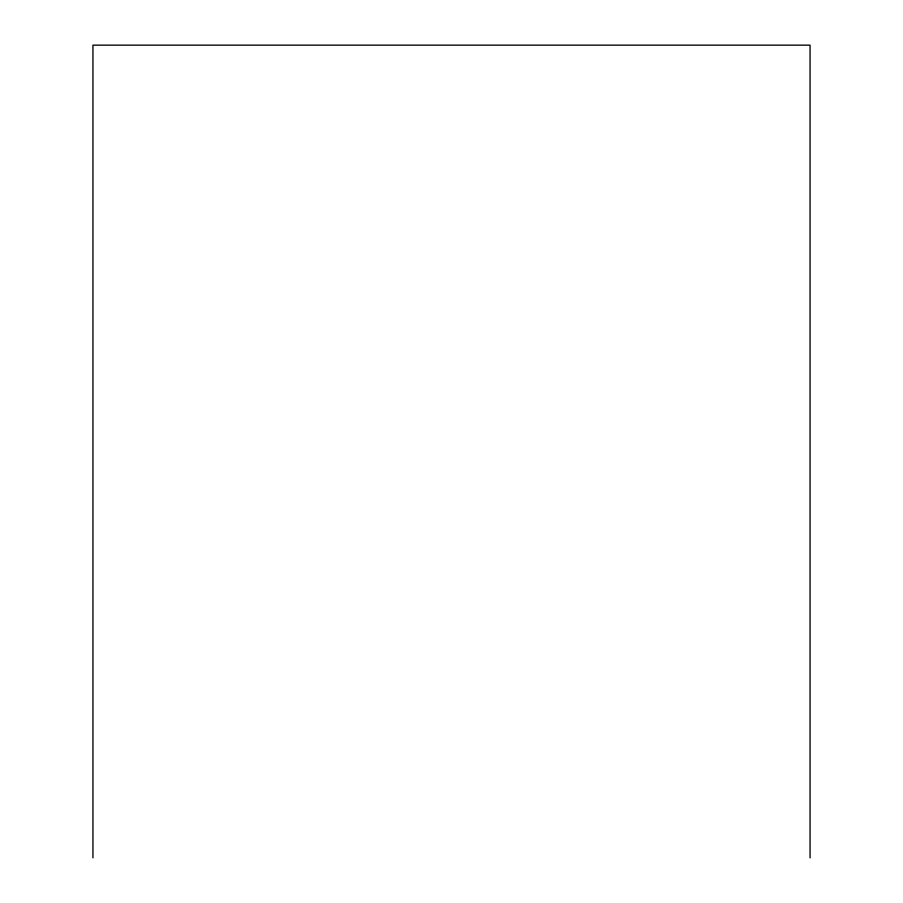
<?xml version="1.0" encoding="UTF-8"?>
<svg xmlns="http://www.w3.org/2000/svg" width="903" height="903" viewBox="0 0 903 903"><rect width="100%" height="100%" fill="white"/><g stroke="black" fill="none" stroke-linecap="round" stroke-linejoin="round"><path stroke-width="1.35" d="M810.059 857.85L810.059 45.15L92.941 45.15L92.941 857.85"/></g></svg>
